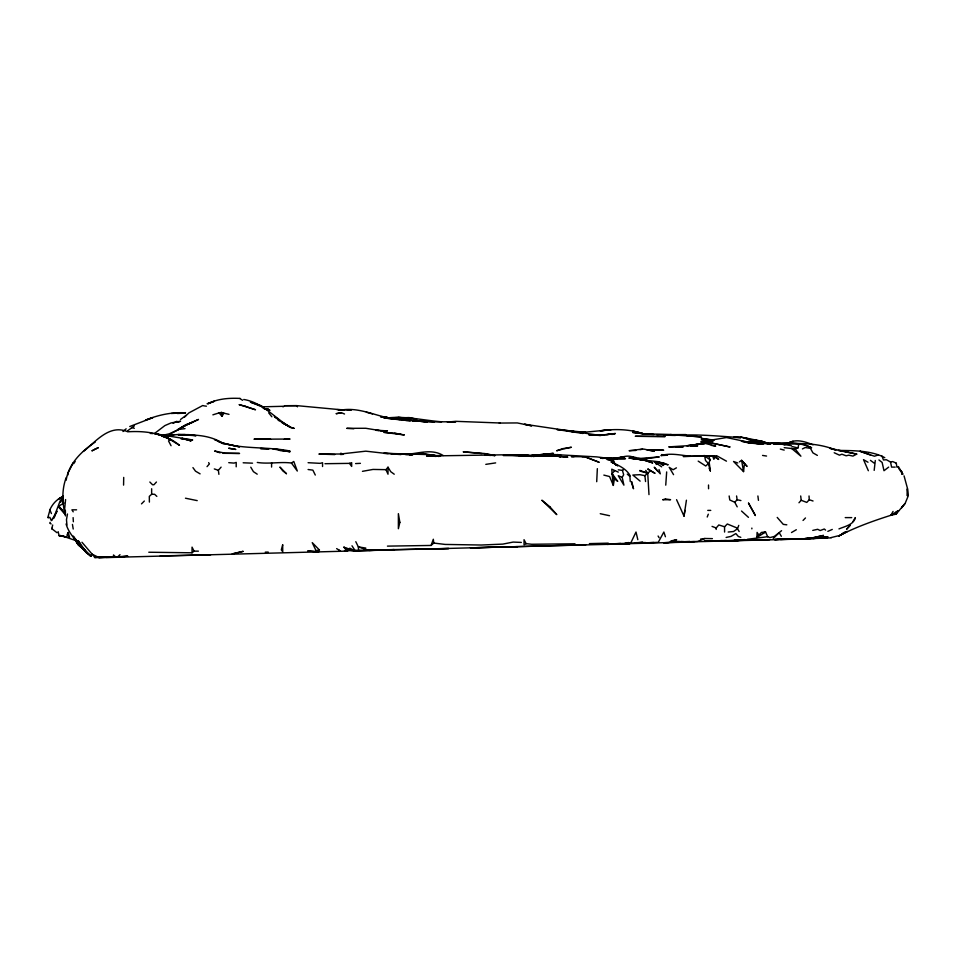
<?xml version="1.0" encoding="UTF-8"?>
<svg xmlns="http://www.w3.org/2000/svg" width="956" height="956" viewBox="0 0 956 956"><rect width="100%" height="100%" fill="white"/><g stroke="black" fill="none" stroke-linecap="round" stroke-linejoin="round"><path stroke-width="1.43" d="M149.387 502.091L149.303 496.391L151.646 494.276L151.646 488.755M236.192 466.803L236.228 462.417L234.017 463.098L228.747 462.668M597.345 468.643L596.711 481.693M123.575 485.11L123.706 477.414M66.167 480.235C68.713 463.576 81.762 451.053 95.265 442.042M106.116 557.396L113.453 557.312L113.513 554.97L116.034 557.312L117.23 557.312L120.002 554.659M874.178 470.376L875.29 460.505M756.901 537.463L757.092 532.408L758.861 535.073L756.901 537.463L765.565 532.038L767.692 536.722L769.962 537.595L774.348 536.412L781.566 530.7M665.746 485.146L666.667 471.929M64.494 510.396L65.594 499.57M737.781 463.003L733.551 461.485L743.541 471.607L744.485 463.552L741.605 460.338L739.442 461.844M890.956 514.997L890.92 515.272C873.127 520.948 855.405 527.246 838.842 535.934L847.255 531.405L838.854 535.946M676.573 499.689L684.018 516.132L686.42 500.203M684.018 516.132L684.902 510.396M603.845 475.096L609.581 476.542L613.334 485.409L614.385 478.837L612.103 473.638L611.756 469.157L618.281 472.121M67.47 513.993L66.478 519.694L66.944 525.035M67.792 475.084L68.282 472.395L73.206 462.776M784.195 447.659L795.141 448.938L797.973 447.934L798.619 444.958M66.239 477.486C61.602 489.783 62.14 503.358 65.486 515.905M52.7 525.035L51.696 528.835L52.078 528.274M431.096 545.446L433.319 539.244L433.749 543.056L431.096 545.446L387.443 546.127M707.225 517.005L708.3 514.197M710.129 459.872L704.847 456.084L708.755 456.12L710.129 459.872L709.173 462.262L710.356 470.926L709.149 468.332M739.179 531.512L737.47 528.764L738.761 525.382M49.569 510.396C52.066 504.66 56.512 499.044 62.618 497.048L58.436 499.044L62.833 496.307M893.478 513.79L890.92 515.272L896.142 514.113L897.66 510.934L890.92 515.272L893.059 511.4M704.847 455.582L699.864 455.893L712.578 455.773L718.709 459.442L715.339 456.478L713.833 459.286L712.578 455.773L683.205 456.478L712.053 455.809M622.189 477.379L618.281 475.718L623.91 485.146L622.189 477.379L623.671 474.714L622.392 470.376L618.281 469.826M904.735 503.812L896.142 514.113M63.024 495.973L59.917 501.446L53.632 518.188L57.013 511.197L51.6 520.65M50.106 522.323L49.772 523.183L51.146 523.936M63.347 497.502L60.622 502.223M852.955 521.582L855.357 517.614C853.768 524.677 845.152 526.326 838.95 528.907M63.98 503.011L58.866 506.094L65.522 514.651L58.866 507.385L59.069 506.369M212.877 414.832L219.091 412.884L221.959 416.326L223.907 413.183L229.01 414.342M902.643 506.25L901.699 507.744L905.069 503.585L908.2 495.973L907.34 488.755L907.399 495.973L907.567 488.755L904.053 475.849M73.72 463.66L75.154 461.497M362.455 471.332L373.019 469.432L385.961 469.659L388.005 467.197L390.777 471.738L394.242 474.212M218.9 474.331L218.362 470.304L221.099 467.137M207.034 466.648L209.388 463.923L208.647 462.632M613.334 485.409L612.103 473.638L614.624 470.734M716.187 529.445L716.187 527.987L718.804 524.964L724.564 526.756L727.313 523.996L737.47 528.166M850.278 525.083L846.598 529.242L850.207 525.298M798.977 502.76L801.2 500.275L800.698 495.973M344.471 550.465L354.879 550.883L343.849 547.202L348.307 549.903L349.836 548.194L354.879 550.883L585.813 544.812L571.389 545.255M156.437 482.027L153.928 484.752L152.554 484.752L149.841 482.027M809.027 495.973L809.266 499.737L806.78 502.414L801.2 500.275M657.716 461.629L663.225 465.405L664.958 463.6L657.716 461.629L639.923 459.657L647.128 460.29L632.884 456.813M737.207 506.847L734.77 502.259L737.124 499.737L736.574 495.973M803.04 520.458L805.466 517.961M54.683 516.682L51.146 520.291L49.867 517.351L48.398 517.614M758.861 535.073L761.478 532.408L765.565 532.038L762.733 532.886M141.488 503.884L144.344 501.028M773.249 538.479L779.2 532.671L781.339 536.316M184.484 417.175L188.918 412.884L202.803 405.487M704.847 457.338L705.552 460.541L708.42 463.564L705.743 466.002L698.191 461.127M640.138 481.131L632.848 475.048L639.923 474.69L644.894 475.67L650.558 470.77L655.051 473.34L647.738 468.942L650.558 470.77M122.966 431.526L126.144 428.826M127.566 430.857L134.342 425.862M148.789 552.233L192.048 552.795L194.044 551.158L198.394 551.158M83.471 451.411C96.174 441.278 109.51 423.902 127.757 431.789C145.957 430.666 164.982 433.259 179.477 445.293L167.264 437.812L163.321 436.856M888.65 467.114L883.989 470.722L882.125 462.417L878.934 459.967M283.012 406.898L284.589 405.714L296.456 405.607L344.16 410.052L338.388 409.706M180.529 419.469L186.097 415.358M169.666 440.154L168.531 440.967L171.064 445.723M177.852 429.65L185.464 424.834L192.67 422.194L186.659 424.739M737.47 528.764L733.539 531.512L728.197 532.038M181.485 427.105L185.01 425.886L178.103 429.447L181.736 427.392M154.609 433.415L164.874 425.599L171.028 422.934L180.588 421.226L177.84 422.349M291.449 463.015L293.779 461.473L297.304 471.045L291.449 463.015C279.977 461.581 268.684 464.234 257.284 462.453M622.392 470.376L623.408 469.743M791.496 532.528L796.324 529.732M842.308 533.532L844.865 532.05M896.047 512.32L898.604 510.851M656.222 464.461L657.859 463.552L655.015 462.357L661.695 466.851M173.144 423.353L176.932 421.249M169.403 434.418L178.748 429.435L185.01 428.611M526.147 543.653L524.043 544.741L524.043 539.71L526.147 543.653L531.715 544.263L574.998 543.797M802.431 448.926L805.239 447.528L810.449 448.352L812.935 452.869L817.368 455.403M182.978 426.77L185.464 425.54M186.779 424.906L198.489 419.433L185.464 425.253M706.699 441.469L700.868 441.791L726.476 437.549L748.178 442.126L741.402 441.206C764.382 448.041 789.883 437.346 811.632 447.755L802.227 443.787L773.368 443.895C794.281 443.441 816.221 441.803 835.962 450.121L829.82 448.28L856.707 454.112L852.967 456.096L848.773 455.175L846.132 455.797L841.889 454.208L839.476 455.175L834.206 452.75M178.748 429.435L169.248 433.833L163.655 435.111M129.753 426.507L152.876 417.629L145.527 420.114C158.17 414.964 171.769 412.036 185.464 412.801L171.22 413.482M785.533 444.182L793.193 441.373L789.381 442.485C797.173 438.828 805.597 441.875 813.042 444.803M827.836 531.369L832.27 529.433M208.002 403.683C217.872 398.664 229.261 397.887 240.147 398.425M856.707 454.112L838.424 450.431C853.505 450.587 871.764 450.527 884.79 457.697M676.418 467.854L673.084 469.755L669.188 467.329L673.562 474.666M712.399 538.634L704.942 538.491L697.629 541.419L663.607 542.733L686.802 542.124M620.635 543.474L607.454 544.358C619.189 542.889 630.972 544 642.468 542.148M208.002 403.743L214.311 401.281L207.105 403.707M881.97 456.036L883.475 459.967L886.355 459.728L890.526 462.011L892.713 461.569L896.37 463.194M95.05 557.372L97.07 557.24M349.442 463.373L351.665 462.668L351.665 466.432L349.442 463.373L324.98 463.708M691.618 445.855L697.629 443.931L704.847 443.345L715.662 446.094L711.336 445.4M715.662 541.311L737.303 540.558L740.135 539.71M171.494 435.386C179.477 433.642 188.057 434.61 196.111 435.709L178.246 434.55M94.489 557.563L114.911 556.978L94.919 557.432L81.965 542.243M611.852 434.49L615.353 433.462L600.32 435.47L588.8 434.825L600.129 435.088L614.708 433.797L606.761 434.598M60.312 535.384L59.117 535.707L58.125 531.632M562.188 449.284L556.655 450.766L562.893 448.627L571.389 447.265L563.574 448.914M485.803 464.365L495.65 462.895M831.158 537.571L838.472 535.754M878.062 455.02L874.441 456.227L859.934 451.256L870.593 455.068M670.825 541.012L676.597 539.638L668.77 542.578L621.89 543.845L630.506 543.486M640.006 449.631L643.591 449.069L654.346 451.172L647.762 450.097M812.755 530.413L817.679 529.289L820.152 530.544L824.323 528.991L825.566 530.114M901.675 474.331L902.787 474.08L898.389 466.552M174.207 434.574L166.38 436.103M726.118 537.451L731.041 536.388L735.845 533.579L738.343 536.483L740.804 537.332M683.337 435.088C702.481 434.442 721.72 436.39 740.912 437.669L733.694 437.322L740.912 437.083L758.18 442.186L755.646 440.465L758.18 442.186M219.091 412.884L221.517 412.43L223.907 413.183M691.857 445.998L697.629 444.887L690.411 445.878L697.629 445.902L690.411 445.52L668.77 446.894L683.205 446.87L675.988 446.882M177.673 413.578L181.281 412.896M341.435 412.717L336.285 413.673L341.435 412.717L344.53 414.008M708.755 456.12L710.236 455.845M530.962 456.502L533.615 456.012M536.268 455.534L546.139 454.721L538.24 455.355L546.139 454.112L596.64 456.884L603.845 457.781L614.17 461.366L607.203 459.597M536.806 455.438L553.357 453.347L531.428 455.57L546.139 454.076L550.202 454.662M611.063 459.298C618.341 459.31 625.917 453.981 632.884 457.088M353.445 550.381L448.758 548.541L416.302 549.33M383.834 550.178L394.195 549.604L354.975 550.991M697.629 443.931L704.847 443.548L686.802 445.771L696.9 444.373M318.85 550.094L315.994 550.572L312.23 542.626L319.507 550.094M820.857 537.786L813.042 538.598M715.996 456.215L712.578 455.773L715.339 456.478M610.609 459.334L625.487 458.677L600.249 457.816L603.033 458.522M179.035 413.386L185.464 413.195M681.963 541.622L677.649 542.207L802.227 538.993L827.956 536.746L805.036 538.443M700.629 539.076L704.942 538.491M648.479 458.354L659.246 456.944L638.118 458.581M737.303 540.558L744.545 539.65M747.437 539.28L767.692 536.722M685.834 434.574L656.629 434.669M549.521 454.554L560.575 454.853L556.966 454.566M120.002 556.966L127.757 556.105L119.297 556.655M744.593 539.59L734.339 540.475L757.965 539.674M531.166 455.976L538.933 454.972L530.425 455.725M447.312 422.038L455.976 421.333L499.976 422.994M503.358 455.57L535.3 455.773M831.075 537.881L795.01 539.172L800.722 538.742M807.868 538.204L813.58 537.774M398.258 417.449L408.355 418.226L398.258 417.437L386.726 418.274L409.084 417.569L416.302 419.11M827.478 537.834L795.01 539.172L802.168 538.658M642.48 449.069L629.096 450.718L635.86 450.455M625.021 543.175L630.876 542.769L636.003 532.038L637.819 539.686M610.346 458.88L624.949 456.705L611.063 459.095L616.835 458.892M386.726 418.011C405.117 415.74 423.281 420.341 441.541 421.787M639.923 458.964L647.128 458.533M344.16 409.658C363.292 407.722 380.715 418.668 399.656 419.433L380.954 416.72M448.758 422.098L455.976 421.692L434.335 421.895L412.657 420.748L434.335 421.895M667.467 455.211L660.919 455.582C670.706 452.654 680.588 455.331 690.411 456.203M519.144 455.51L528.106 455.367L533.89 456.562M98.898 557.742L347.769 551.098M774.718 539.519L784.195 539.053L774.575 539.554M181.186 412.873L185.464 412.657M499.247 423.066L517.292 422.934L531.715 425.862L524.497 424.237L600.32 435.47M355.608 463.576L360.412 463.337M441.541 455.426L426.579 456.024L510.074 454.709L529.349 456.203L513.683 454.96L553.357 455.725L567.78 457.183L557.193 456.251L559.738 456.275L531.715 456.048M795.01 539.172L826.821 537.762M284.291 439.282L290.062 439.043L253.985 439.21L270.584 439.258M608.255 543.151L589.422 543.617M634.808 543.307L653.904 542.506M722.15 540.63L715.662 540.845L722.425 540.606M185.07 434.61L178.246 434.872C193.602 434.622 210.32 434.777 223.429 443.751L218.338 441.564M115.067 556.93L98.898 557.491L91.645 553.978M722.879 541.048L744.521 540.283M780.586 539.543L809.469 538.551L823.415 535.444L809.469 538.551L774.814 539.554M522.406 455.558L528.106 455.367M510.074 546.916L517.292 546.677L470.4 547.848L629.096 543.797M210.702 554.767L160.214 555.902M387.443 549.736L369.147 550.465L358.357 546.916L355.799 541.694M262.649 406.814L283.012 406.3M336.942 409.622L351.378 409.873L347.04 409.742M636.684 542.757L645.563 542.542M670.718 541.909L684.03 541.586M679.597 541.956L694.391 541.586M704.751 541.323L737.303 540.51L734.339 540.463M607.454 544.358L629.096 543.809M340.551 454.542L343.443 454.327M635.86 542.685L643.149 542.518M670.849 541.885L682.476 541.574M715.662 540.845L725.759 540.606M689.957 541.562L679.597 541.813L689.957 541.574M265.278 552.15L268.23 552.078M678.103 541.586L670.682 541.741L679.597 541.598L670.765 541.765M734.148 540.415L740.912 540.271M704.118 541.096L769.759 539.65M704.751 541.048L726.942 540.618M100.81 557.336L115.21 557.085L102.113 557.264M671.494 434.61L670.025 434.622L672.474 435.362L671.494 434.61L643.519 433.749L632.705 432.423L643.519 433.809L632.705 431.12L643.245 433.785L653.796 434.478M751.285 440.011L761.251 441.027L769.7 443.919M380.954 416.9L426.962 422.062M284.589 405.714L297.005 405.714M186.922 434.645L189.145 434.645M751.38 441.899L754.87 441.624L748.046 441.72L751.38 441.899L748.632 441.194M222.975 453.311L239.562 453.443L225.138 453.18L214.622 451.017L220.143 452.857M895.198 467.114L891.59 467.114L890.526 462.011M898.401 467.114L896.907 467.114L896.262 463.23M151.646 494.276L154.609 494.276L156.844 496.391M76.576 509.823L71.903 509.823L73.218 511.842M707.751 510.396L710.75 510.396M48.505 517.614L47.8 517.614L49.951 510.062L51.433 513.575M845.223 517.614L851.724 517.614M113.453 557.312L116.034 557.312M647.128 450.168L663.679 450.216L647.881 449.918M574.042 456.657L571.341 456.633L584.821 456.741L598.982 462.202L584.821 456.741L582.12 456.717M611.063 458.079L600.966 458.115L616.835 458.569M644.858 542.889L658.266 542.315L663.858 532.038L665.424 536.734M712.531 441.158L704.847 441.027L710.212 441.206M383.117 430.798L387.443 430.881L376.174 430.212M530.939 456.215L535.001 456.311M664.062 435.159L675.438 435.458M265.529 409.001L268.421 409.084L264.083 408.606M334.779 454.578L318.91 454.076L340.551 454.004L365.801 451.172L383.834 453.192L412.693 454.769L409.084 454.662L423.508 453.562L439.031 456.359M268.815 448.842L260.534 448.567L268.803 448.842M427.117 454.554L383.834 453.311L388.16 453.622M98.898 556.882L106.116 557.145M673.251 434.884L701.238 436.928L686.802 435.757M243.171 462.788L252.527 463.17M574.269 431.622L571.389 431.491L574.269 431.67M578.607 431.801L585.813 432.112L611.063 429.698L600.249 430.881C614.672 428.694 629.61 429.113 643.519 433.809M517.292 455.51L510.074 455.199L522.753 455.594M279.929 450.599L284.255 450.778M287.135 450.909L290.015 451.029C267.847 446.595 244.867 449.284 223.023 443.249L239.562 446.906L223.489 443.226L214.538 439.76M150.295 433.438L152.996 433.57M710.702 443.118L701.238 442.628L712.053 443.094L730.085 447.002L712.053 443.19M181.138 438.947L192.67 439.963L154.418 433.689M395.031 418.919L399.238 419.146M353.84 428.754L346.753 428.336L365.801 428.276L383.834 431.228L380.954 430.917M510.074 454.709L520.231 455.522M408.332 454.59L405.475 454.423C418.011 453.753 431.586 448.256 443.178 455.51M578.607 431.933L585.813 432.375L556.966 429.531L582.969 433.462M308.095 462.704L320.164 463.349L322.554 462.74L322.554 466.516M390.885 550.035L391.482 550.082M494.969 455.582L484.823 454.889L490.583 455.474M667.336 455.032L661.564 454.626L667.336 455.235M763.27 444.026L756.148 443.429M391.052 453.837L400.97 454.59M517.292 455.343L520.016 455.546M318.91 551.815L307.689 550.991L315.301 551.624M381.432 416.708L387.443 417.342M747.962 442.461C759.53 444.922 771.361 441.553 782.749 443.966M413.458 420.771L383.834 417.927L402.87 420.162M380.954 416.649L383.834 416.888M394.661 433.283L383.834 432.327L404.364 434.956L394.661 433.283L400.755 434.167M429.734 455.881L436.115 456.442M481.944 453.574L463.182 451.83L484.823 453.55L494.85 455.474M376.174 430.343L378.875 430.606M747.747 442.544L753.34 443.13M701.238 439.856L712.71 441.075M704.847 440.238L712.889 441.086M403.432 419.385L427.153 422.062M429.997 454.996L438.649 455.976M429.973 455.008L439.975 456.179L429.973 454.913M521.331 542.422L513.145 542.076L502.856 544.107L481.215 545.028L445.149 544.43L433.749 543.056M405.774 420.532L410.124 421.094M786.824 524.82L783.275 524.366L777.216 517.423M643.519 459.955L629.096 458.067L643.519 459.955L652.625 462.883L643.519 459.955L632.705 458.414L638.477 459.406M63.168 536.232L59.117 535.707L66.765 537.069L63.168 536.232L76.994 540.988M203.616 405.822L206.448 406.192M308.095 469.515L312.875 470.137L315.289 475.048M714.216 440.166L701.238 438.35L712.782 440.286M348.307 549.903L354.879 550.883M762.553 455.426L766.545 456.048M365.801 548.063L358.357 546.916L358.584 550.333M431.108 455.187L439.079 456.478M791.401 445.711L780.586 443.871L784.936 444.887M161.612 435.984L167.431 436.976L162.102 436.067M484.823 453.849L494.85 455.57M267.083 409.825L269.998 410.351L263.103 408.224M412.693 418.561L416.72 419.314M366.363 412.227L372.517 413.936M761.191 441.098L740.912 437.083M664.958 463.6L659.485 462.477L668.16 464.795L659.556 462.573M185.464 498.207L197.211 500.621M600.249 513.707L609.522 515.714M737.124 499.737L740.912 500.562M748.118 438.696L744.521 437.908L758.622 441.935L755.861 441.409L759.984 441.576L769.759 444.074M655.015 462.357L658.541 463.158M792.177 446.583L797.973 447.934M531.512 455.713L534.261 456.382M769.759 444.229L762.709 442.401L768.349 443.942M780.323 449.081L784.195 450.097M131.522 427.511L134.342 428.276M639.923 471.081L647.726 473.22L648.981 494.611M163.165 435.936L157.25 434.287L160.082 434.657L171.71 440.25L160.321 434.598M770.536 444.193L761.251 441.027M809.266 499.737L813.042 501.004M214.311 468.918L218.362 470.304M639.923 470.436L647.726 473.22L645.742 470.4M243.756 399.477C262.984 402.619 274.79 418.37 290.767 427.38L281.004 421.608L286.453 425.085L281.733 422.516M712.053 526.398L716.187 527.987M628.283 542.494L629.885 543.163M734.77 502.259L729.775 499.964L729.153 495.973M613.489 463.158L611.637 462.166C618.544 465.393 626.455 468.739 630.207 475.825M338.842 550.13L340.479 551.038L336.643 548.601M716.594 455.689L726.464 461.162M868 462.25L863.507 459.645L868.347 470.722M200.103 473.865L195.502 471.153L192.933 467.615M613.489 463.098L611.637 461.987L617.791 465.835L614.421 463.66L616.524 465.405M85.192 550.393L78.356 545.207L74.568 538.957L77.818 543.737M85.443 550.537L78.894 545.016L86.028 552.042L78.5 540.929M239.825 398.509L242.609 400.301M257.224 474.176L253.436 471.678L250.771 467.209M91.441 556.093L86.088 552.496L73.254 536.185M274.623 416.888L277.79 419.063L274.408 416.529M870.45 460.374L874.441 463.313M277.838 419.815L279.654 421.178M614.385 478.837L617.743 481.358L612.103 473.638M51.827 528.716L56.99 532.707M659.616 462.668L663.225 465.405M59.069 507.134L62.009 509.572M791.401 448.268L800.901 456.203L795.141 448.938M79.468 543.809L86.339 552.269L90.748 556.141C82.156 546.151 69.704 536.913 66.084 523.96M627.291 474.164L629.908 476.47L630.255 481.537M86.339 552.269L90.617 556.141M741.533 511.042L748.452 517.351M343.849 547.202L347.088 550.298M898.7 468.607L902.309 472.24M744.485 463.552L747.066 466.42L741.605 460.338L743.541 471.607M657.573 471.105L654.251 467.221L660.309 473.841L659.019 469.551M268.684 412.861L271.863 416.78M77.723 543.761L73.349 536.471M900.337 470.794L902.787 474.08M78.177 541L79.826 543.438L78.213 540.965M351.987 545.792L354.796 550.142M658.098 536.029L659.102 537.678M194.044 551.158L192.048 547.131L192.048 552.795M385.961 469.659L388.005 474.212L388.005 467.197M58.866 507.385L58.866 506.094M631.39 482.386L633.517 488.755L631.725 481.537M708.42 463.564L710.356 470.926M72.441 524.426L73.218 529.038M757.893 495.973L758.455 500.358M644.894 475.67L645.563 481.537M221.517 412.43L221.959 416.326M73.11 517.614L73.361 521.749M65.343 510.181L65.462 513.169M297.376 406.001L297.388 406.838M708.515 485.015L708.563 488.755M724.564 526.756L724.588 532.038M751.858 528.082L751.858 528.871M271.588 462.704L271.588 467.066M399.859 522.346L398.377 528.716L398.377 513.659L399.859 522.346M282.677 544.86L281.303 549.867L282.737 551.755L282.677 544.86M68.199 532.468L66.932 535.157L69.621 537.356L68.199 532.468M95.289 449.081L91.872 450.874L98.384 447.611L95.289 449.081M665.46 498.96L662.687 499.749L670.574 499.689L665.46 498.96M243.039 551.373L232.344 553.894L243.039 551.373M657.955 436.45L635.286 436.283L665.161 436.545L657.955 436.45M275.71 449.069L272.95 448.973L290.026 451.794L275.71 449.069M762.553 443.596L755.336 443.297L762.553 443.656M755.336 439.975L751.285 439.629L759.673 441.576L755.336 439.856M558.065 456.155L560.503 456.837L558.065 456.155M235.63 449.416L228.843 448.268L235.63 449.416M343.443 453.992L340.551 453.395L343.407 453.992M185.464 439.222L181.855 438.35L191.14 440.943L185.464 439.222M294.066 428.36L290.266 427.38L283.753 423.448L290.457 427.32L294.066 428.36M245.298 406.288L239.084 404.603L255.503 409.754L245.298 406.288M261.287 405.75L250.388 402.118L264.143 407.674L261.287 405.75M614.899 463.397L611.063 461.963L614.863 463.409M286.418 473.674L282.761 470.842L279.905 467.066L286.418 473.674M549.82 506.716L541.861 500.203L556.786 514.627L549.82 506.716M755.371 515.487L748.524 503.155L755.371 515.487M63.132 503.179L62.797 495.973L63.132 503.179"/></g></svg>
